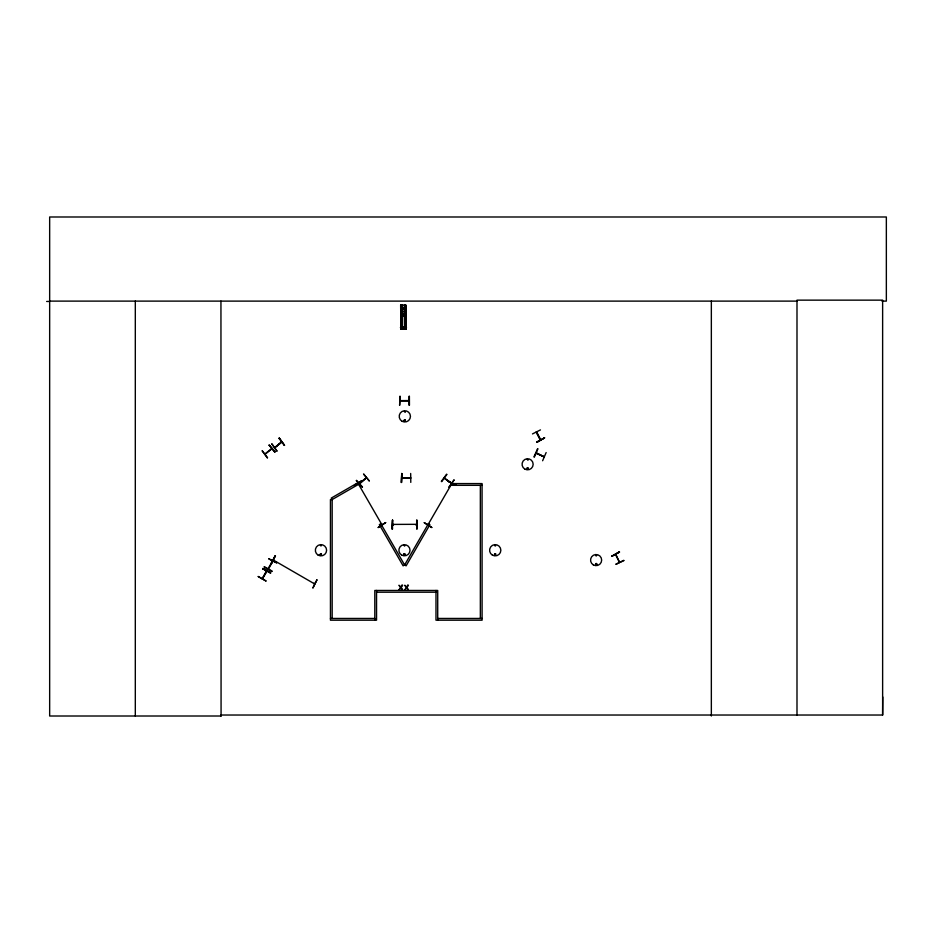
<?xml version="1.0" encoding="UTF-8"?>
<svg xmlns="http://www.w3.org/2000/svg" width="933" height="933" viewBox="0 0 933 933"><rect width="100%" height="100%" fill="white"/><g stroke="black" fill="none" stroke-linecap="round" stroke-linejoin="round"><path stroke-width="1.4" d="M881.988 301.114L886.35 301.114L886.35 216.992L49.659 216.992L49.659 716.008L221.074 716.008L220.958 715.028L882.63 715.028L882.758 696.986M273.416 560.197L273.952 560.5M313.791 583.452L314.666 583.487M271.969 448.738L265.019 454.371M281.696 442.067L274.955 447.467M451.887 483.457L427.99 524.719L428.807 524.136M320.497 545.502L321.453 545.63L320.532 545.63M320.112 554.424C322.351 551.543 321.442 557.537 320.194 554.214M320.369 554.424C321.967 552.593 321.255 556.231 320.462 554.564M403.954 420.538C406.205 417.657 405.295 423.652 404.047 420.328M405.295 411.861L404.397 411.5L405.202 411.966M404.234 420.375C406.205 422.136 404.141 419.209 404.817 420.002M403.977 545.502L404.864 545.875L404.059 545.408M403.604 554.202C405.027 557.561 405.703 551.531 403.639 554.424M404.957 554.564C404.117 552.243 403.476 556.441 405.05 554.424M494.735 545.63L495.691 545.758L494.793 545.513M494.42 554.424C497.231 551.776 494.653 557.677 494.653 553.852M494.618 554.424C496.414 552.791 495.19 556.01 494.758 554.692M528.078 459.782L527.262 459.316L527.926 459.969M528.195 468.611L527.18 468.028L527.751 468.972M528.381 468.658C526.725 465.322 526.783 471.585 528.381 468.249M596.549 555.567C595.802 553.677 595.406 557.118 596.607 555.462M595.511 564.255C597.248 562.564 596.187 565.923 595.662 564.523M596.98 564.255C594.741 566.867 595.651 561.678 596.898 564.045M451.595 483.271L444.33 478.396M428.748 524.218L428.014 524.801M452.108 483.691L451.397 484.32L452.108 483.795M381.947 524.766L358.074 483.422M366.319 477.824L359.473 483.399L360.348 483.212M268.133 568.57L272.448 561.188M536.323 432.142L540.254 439.828M540.732 439.77L540.37 439.07M533.956 456.867L537.595 448.726M537.898 448.866L534.364 457.053M542.621 460.75L546.143 452.552M410.683 478.139L401.738 478.279L410.613 478.093M416.573 524.708L415.605 524.766L416.573 524.404M275.188 555.788L271.176 563.765L275.153 555.765M271.071 563.707L275.48 555.951M448.143 481.323L456.144 485.3L448.202 481.148M451.444 484.239L451.794 483.539M258.254 576.489L265.987 580.944M262.721 568.768L270.687 572.792L262.744 568.71M272.109 571.078L264.331 566.728M268.856 558.902L276.821 562.937L268.914 558.797M266.815 571.101L262.243 578.822L266.441 570.914M262.406 578.915L266.896 571.148M268.459 569.002L272.879 561.293M357.771 483.621L358.225 484.414M366.319 477.684L359.671 483.702L366.237 477.766M441.682 481.673L446.884 474.43M441.321 481.405L446.615 474.232M448.901 487.014L454.149 479.807L449.216 487.248M400.047 400.619L408.876 400.572M401.878 477.836L410.672 477.731M392.606 524.404L393.598 524.708L392.606 524.708M393.481 524.743L392.7 524.404L416.48 524.323M366.098 477.474L365.573 478.372M362.202 487.201L356.254 480.565M369.188 480.892L363.543 473.976L369.235 480.857M275.037 451.805L269.101 445.123L275.002 451.829M264.867 453.974L271.783 448.493M274.827 447.642L281.848 442.079M405.389 421.11L404.421 421.226M358.307 484.425L358.202 483.551M532.498 433.927L540.452 429.915M536.627 441.974L544.58 437.95M619.419 551.858L611.698 556.348L619.395 551.823M611.663 556.29L619.57 552.161M619.477 562.284L615.838 554.319M623.757 560.313L615.803 564.325L623.909 560.605M444.423 477.964L451.514 483.212M274.162 560.511L273.439 560.15M314.468 583.836L273.381 560.068M403.709 327.926L403.196 328.871M401.015 307.528L405.482 307.482M401.038 309.161L405.493 309.115M401.062 311.61L405.517 311.564M401.085 313.791L405.54 313.745M401.108 316.24L405.563 316.194M401.225 326.748L405.692 326.702M400.49 327.471L406.438 327.401M400.49 327.658L406.438 327.588M406.065 329.151L400.91 329.232L400.642 305.079L405.797 304.998L406.065 329.151L405.692 305.009M408.969 400.968L400.14 400.933M408.992 405.179L409.062 396.268M410.672 473.474L410.788 482.396M393.504 524.708L392.793 524.754M417.098 529.011L416.993 520.101M46.65 301.464L49.659 301.452M49.659 301.114L796.992 301.114M482.069 485.323L452.353 485.323L452.353 483.586L482.069 483.586L482.093 620.188L435.991 620.188L435.991 590.461M376.547 592.198L435.991 592.198M330.445 618.451L374.809 618.451M437.717 618.451L482.093 618.451M540.673 439.688L536.673 431.874L537.035 432.574M381.597 524.906L381.62 524.019M274.862 447.49L281.579 441.764M536.44 452.878L544.056 456.773M540.347 439.863L536.253 432.037M536.102 453.111L544.289 456.773M536.055 453.205L544.207 456.96M448.213 481.218L452.633 483.737M313.873 583.452L314.573 583.848M264.167 567.019L271.888 571.474M262.943 568.372L270.663 572.827M262.779 568.663L270.5 573.119M258.231 576.547L265.952 581.002M381.574 524.043L381.97 524.719M356.499 480.343L362.482 486.956M619.43 562.179L615.488 554.494M278.955 438.358L284.542 445.309M269.147 445.088L274.687 452.073M267.561 457.73L262.115 450.662L267.304 457.928M357.852 483.656L358.26 484.344M405.4 305.009L405.715 329.151M405.237 307.855L405.307 313.535L405.132 307.855M405.33 326.317L405.249 316.369L405.47 329.162L405.342 326.713M404.945 307.855L405.027 313.535M405.062 316.38L405.05 326.317M404.63 305.021L404.887 329.162L404.537 305.021M404.281 307.855L404.327 313.546M404.351 316.38L404.49 326.328M404.164 329.174L402.799 329.186M402.228 307.902L402.193 313.581M402.321 316.427L402.333 326.375M401.901 305.068L402.17 329.209M401.82 305.068L402.123 329.209M401.54 305.068L401.855 326.375M401.353 305.068L401.587 329.221M401.237 305.068L401.505 329.221M400.992 305.079L401.307 329.221M400.758 305.079L401.015 329.221M416.666 520.101L416.724 529.011M409.389 396.257L409.447 405.179M401.691 473.532L401.691 482.454M392.455 520.101L392.513 529.023M882.63 715.028L882.63 300.146L796.992 300.146L796.992 715.028M711.343 301.114L711.343 716.008M480.343 485.323L480.343 618.451M437.717 620.188L437.717 590.461L374.809 590.461L374.809 620.188M376.547 590.461L376.547 620.188L330.445 620.188L330.445 499.563L332.171 499.563L357.922 484.705L357.047 483.201L331.308 498.059L332.171 499.563L332.171 618.451M220.946 301.114L221.074 716.008M135.308 301.114L135.308 716.008M402.368 314.748C403.616 318.515 405.284 312.042 402.368 314.748M316.928 579.883L312.952 587.883L316.928 579.883M424.282 522.678L431.781 527.518L424.282 522.678M428.387 523.786L404.607 564.966L403.114 565.83L379.334 524.649L380.827 523.786L404.607 564.966L406.112 565.83L429.891 524.649L428.387 523.786M401.983 585.236L400.84 587.079L398.997 585.236L400.455 587.592L398.951 589.948L400.793 588.058L402.659 589.948L401.19 587.557L402.659 585.236L401.983 585.236M407.768 585.236L406.625 587.079L404.782 585.236L406.24 587.592L404.735 589.948L406.59 588.058L408.456 589.948L406.975 587.557L408.444 585.236L407.768 585.236M271.923 443.933L277.066 451.234L271.876 443.98M279.294 438.09L284.448 445.379L279.294 438.09M361.549 480.845L354.085 485.755L361.538 480.81M385.656 522.585L378.215 527.518L385.656 522.585M544.534 437.845L536.825 442.359L544.534 437.845M403.814 327.845L403.114 327.856L403.814 327.88M400.024 396.315L399.627 405.237L400.024 396.315M401.761 473.532L401.318 482.454L401.761 473.532M392.583 520.101L392.14 529.023L392.583 520.101M524.836 469.089A5.551 5.551 0 0 0 533.163 464.284A5.551 5.551 0 0 0 524.836 459.479A5.551 5.551 0 0 0 524.836 469.089M593.341 564.897A5.551 5.551 0 0 0 601.668 560.092A5.551 5.551 0 0 0 593.341 555.275A5.551 5.551 0 0 0 593.341 564.897M402.006 421.25A5.645 5.645 0 0 0 410.462 416.363A5.645 5.645 0 0 0 402.006 411.488A5.645 5.645 0 0 0 402.006 421.25M492.402 555.135A5.645 5.645 0 0 0 500.858 550.26A5.645 5.645 0 0 0 492.402 545.373A5.645 5.645 0 0 0 492.402 555.135M318.153 555.135A5.645 5.645 0 0 0 326.608 550.26A5.645 5.645 0 0 0 318.153 545.373A5.645 5.645 0 0 0 318.153 555.135M401.656 555.077A5.575 5.575 0 0 0 410.019 550.26A5.575 5.575 0 0 0 401.656 545.432A5.575 5.575 0 0 0 401.656 555.077"/></g></svg>
